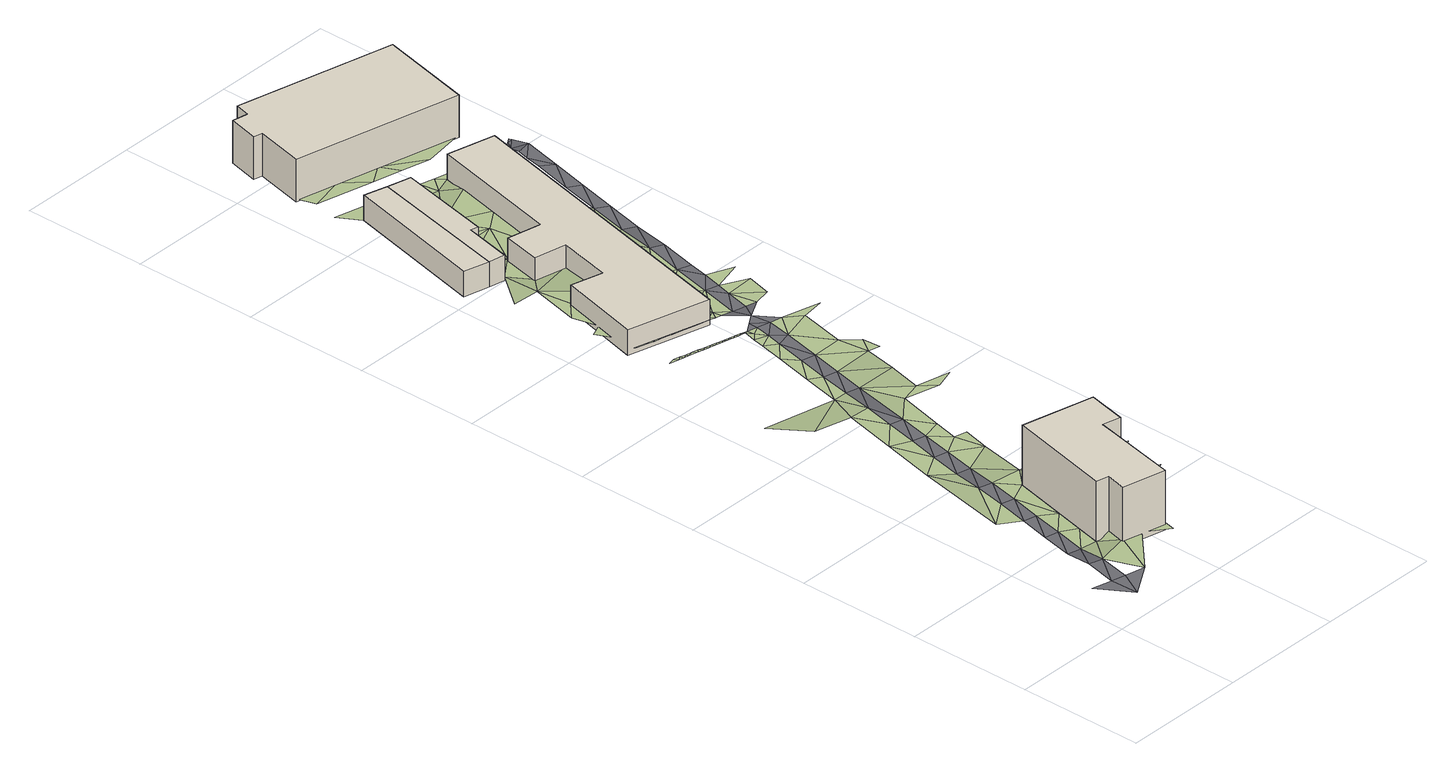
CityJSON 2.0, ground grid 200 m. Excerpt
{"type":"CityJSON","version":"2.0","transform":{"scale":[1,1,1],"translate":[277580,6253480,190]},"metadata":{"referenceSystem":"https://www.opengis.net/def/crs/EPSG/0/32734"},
"CityObjects":{
"building1":{"type":"Building","attributes":{"address":"57 Victoria Road Woodstock Cape Town","building":"retail","building:levels":3,"building_height":9.7,"roof_height":19.37,"ground_height":9.67,"plus_code":"4FRW3CCW+GJQ"},"geometry":[{"type":"Solid","lod":"1","boundaries":[[[[0,1,2,3]],[[1,4,5,2]],[[4,6,7,5]],[[6,8,9,7]],[[8,10,11,9]],[[10,12,13,11]],[[12,14,15,13]],[[14,16,17,15]],[[16,0,3,17]],[[3,2,5,7,9,11,13,15,17]],[[16,14,12,10,8,6,4,1,0]]]]}]},
"building2":{"type":"Building","attributes":{"address":"William Street Woodstock Cape Town","building":"yes","building:levels":1,"building_height":4.1,"roof_height":11.49,"ground_height":7.39,"plus_code":"4FRW3CCW+WJR"},"geometry":[{"type":"Solid","lod":"1","boundaries":[[[[18,19,20,21]],[[19,22,23,20]],[[22,24,25,23]],[[24,18,21,25]],[[21,20,23,25]],[[24,22,19,18]]]]}]},
"building3":{"type":"Building","attributes":{"address":"36 William Street Woodstock Cape Town","building":"yes","building:levels":1,"building_height":4.1,"roof_height":11.49,"ground_height":7.39,"plus_code":"4FRW3CCW+XJ4"},"geometry":[{"type":"Solid","lod":"1","boundaries":[[[[24,26,27,25]],[[26,28,29,27]],[[28,30,31,29]],[[30,32,33,31]],[[32,18,21,33]],[[18,24,25,21]],[[25,27,29,31,33,21]],[[18,32,30,28,26,24]]]]}]},
"building4":{"type":"Building","attributes":{"address":"14 Sussex Street Woodstock Cape Town","building":"yes","building:levels":1,"building_height":4.1,"roof_height":11.54,"ground_height":7.44,"plus_code":"4FRW3CCW+VMR"},"geometry":[{"type":"Solid","lod":"1","boundaries":[[[[34,35,36,37]],[[35,38,39,36]],[[38,40,41,39]],[[40,42,43,41]],[[42,44,45,43]],[[44,46,47,45]],[[46,48,49,47]],[[48,50,51,49]],[[50,52,53,51]],[[52,34,37,53]],[[37,36,39,41,43,45,47,49,51,53]],[[52,50,48,46,44,42,40,38,35,34]]]]}]},
"building5":{"type":"Building","attributes":{"address":"18 Sussex Street Woodstock Cape Town","building":"yes","building:levels":2,"building_height":6.9,"roof_height":13.8,"ground_height":6.9,"plus_code":"4FRW3CFW+2MM"},"geometry":[{"type":"Solid","lod":"1","boundaries":[[[[54,55,56,57]],[[55,58,59,56]],[[58,60,61,59]],[[60,62,63,61]],[[62,64,65,63]],[[64,66,67,65]],[[66,68,69,67]],[[68,54,57,69]],[[57,56,59,61,63,65,67,69]],[[68,66,64,62,60,58,55,54]]]]}]},
"terrain1":{"type":"TINRelief","geometry":[{"type":"CompositeSurface","lod":"1","boundaries":[[[70,71,72]],[[73,70,10]],[[10,70,72]],[[72,71,74]],[[73,75,76]],[[75,73,10]],[[77,78,79]],[[80,10,72]],[[81,76,75]],[[82,78,77]],[[76,81,83]],[[84,78,82]],[[81,85,83]],[[86,87,74]],[[81,8,85]],[[88,84,82]],[[8,89,85]],[[90,84,88]],[[90,91,84]],[[92,89,8]],[[92,93,89]],[[91,90,94]],[[92,8,95]],[[96,97,98]],[[99,93,92]],[[93,99,100]],[[101,91,94]],[[91,101,102]],[[4,1,0]],[[97,96,102]],[[103,104,100]],[[100,99,103]],[[4,0,105]],[[102,101,106]],[[92,95,107]],[[104,103,108]],[[109,103,99]],[[104,108,110]],[[106,97,102]],[[111,112,113]],[[6,107,95]],[[4,105,114]],[[113,115,111]],[[97,106,116]],[[115,113,117]],[[118,110,108]],[[117,119,115]],[[120,121,122]],[[119,117,123]],[[124,6,4]],[[123,125,119]],[[121,126,122]],[[127,97,116]],[[118,128,110]],[[125,123,129]],[[130,97,127]],[[131,132,133]],[[126,134,122]],[[129,135,125]],[[134,126,136]],[[135,129,137]],[[136,138,134]],[[139,135,137]],[[140,138,136]],[[141,139,137]],[[138,140,142]],[[141,143,139]],[[144,130,127]],[[140,145,142]],[[118,146,128]],[[145,140,147]],[[143,141,148]],[[149,150,133]],[[144,151,130]],[[152,143,148]],[[147,153,145]],[[153,147,154]],[[155,152,148]],[[152,155,156]],[[149,157,150]],[[146,118,158]],[[154,159,153]],[[160,161,128]],[[162,156,155]],[[146,160,128]],[[159,154,163]],[[156,162,164]],[[165,151,144]],[[162,166,164]],[[157,167,168]],[[151,165,169]],[[166,170,164]],[[163,171,159]],[[170,166,172]],[[171,163,173]],[[174,170,172]],[[157,149,175]],[[169,176,177]],[[174,172,178]],[[179,180,161]],[[176,169,165]],[[181,146,158]],[[178,182,174]],[[183,177,184]],[[161,160,179]],[[173,185,171]],[[182,178,183]],[[176,184,177]],[[186,167,157]],[[183,187,182]],[[183,184,187]],[[185,173,188]],[[188,189,185]],[[190,187,184]],[[190,184,176]],[[189,188,191]],[[180,192,193]],[[191,194,189]],[[180,179,192]],[[194,191,195]],[[186,157,196]],[[157,175,196]],[[197,167,186]],[[198,167,197]],[[199,194,195]],[[200,194,199]],[[201,199,195]],[[198,197,202]],[[200,199,203]],[[204,205,193]],[[201,206,199]],[[192,179,207]],[[207,179,208]],[[209,210,202]],[[211,193,192]],[[202,197,209]],[[193,211,204]],[[212,203,199]],[[199,206,212]],[[212,213,203]],[[197,214,209]],[[215,209,214]],[[216,217,218]],[[211,219,204]],[[215,214,220]],[[221,222,19]],[[197,223,214]],[[213,212,224]],[[225,213,224]],[[214,226,220]],[[227,228,229]],[[230,217,216]],[[221,19,18]],[[231,232,217]],[[217,230,231]],[[224,233,225]],[[214,234,226]],[[223,234,214]],[[235,227,229]],[[221,18,32]],[[232,236,237]],[[233,238,225]],[[226,239,32]],[[226,234,240]],[[241,221,32]],[[239,226,240]],[[242,238,233]],[[241,32,239]],[[235,243,227]],[[244,238,242]],[[245,243,235]],[[241,239,246]],[[40,239,240]],[[244,247,238]],[[40,246,239]],[[40,248,246]],[[249,243,245]],[[248,40,250]],[[248,250,251]],[[243,249,252]]]}]},
"road1":{"type":"Road","attributes":{"highway":"residential","name":"Sussex Street","surface":"asphalt","lanes":1,"width":2.2,"oneway":"yes"},"geometry":[{"type":"MultiSurface","lod":"1","boundaries":[[[253,254,255]],[[256,255,254]],[[254,71,256]],[[77,79,85]],[[205,257,258]],[[176,205,190]],[[257,205,204]],[[258,190,205]],[[255,256,70]],[[94,90,104]],[[94,110,101]],[[259,70,73]],[[77,89,82]],[[180,193,165]],[[76,260,73]],[[93,88,82]],[[106,128,116]],[[261,76,83]],[[88,100,90]],[[106,110,128]],[[127,161,180]],[[161,116,128]],[[193,176,165]],[[187,190,258]],[[180,165,144]],[[176,193,205]],[[79,83,85]],[[89,77,85]],[[73,260,259]],[[255,70,259]],[[90,100,104]],[[110,94,104]],[[110,106,101]],[[83,79,261]],[[260,76,261]],[[82,89,93]],[[100,88,93]],[[180,144,127]],[[116,161,127]]]}]},
"road2":{"type":"Road","attributes":{"highway":"residential","name":"Sussex Street","surface":"asphalt","lanes":1,"width":2.2,"oneway":"yes"},"geometry":[{"type":"MultiSurface","lod":"1","boundaries":[[[206,257,218]],[[206,201,257]],[[216,218,257]],[[262,263,224]],[[233,263,264]],[[265,266,267]],[[265,268,269]],[[268,267,270]],[[271,269,268]],[[269,272,273]],[[265,267,268]],[[217,206,218]],[[212,206,217]],[[244,274,275]],[[274,242,264]],[[273,276,275]],[[276,273,277]],[[273,272,277]],[[272,269,271]],[[237,224,212]],[[224,237,262]],[[212,217,232]],[[264,242,233]],[[224,263,233]],[[275,276,244]],[[242,274,244]],[[212,232,237]]]}]}
},
"vertices":[
[216,204,38],[221,229,38],[221,229,135],[216,204,135],[250,222,38],[250,222,135],[264,284,38],[264,284,135],[148,310,38],[148,310,135],[109,142,38],[109,142,135],[130,138,38],[130,138,135],[122,106,38],[122,106,135],[192,90,38],[192,90,135],
[114,1428,15],[77,1438,15],[77,1438,56],[114,1428,56],[24,1211,15],[24,1211,56],[65,1201,15],[65,1201,56],
[91,1196,15],[91,1196,56],[108,1272,15],[108,1272,56],[120,1269,15],[120,1269,56],[152,1419,15],[152,1419,56],
[62,948,15],[192,914,15],[192,914,56],[62,948,56],[305,1402,15],[305,1402,56],[228,1420,15],[228,1420,56],[180,1210,15],[180,1210,56],[126,1221,15],[126,1221,56],[113,1161,15],[113,1161,56],[165,1150,15],[165,1150,56],[146,1067,15],[146,1067,56],[95,1080,15],[95,1080,56],
[322,1481,10],[357,1632,10],[357,1632,79],[322,1481,79],[103,1690,10],[103,1690,79],[97,1666,10],[97,1666,79],[72,1671,10],[72,1671,79],[60,1622,10],[60,1622,79],[74,1619,10],[74,1619,79],[56,1542,10],[56,1542,79],
[71,97,48],[92,40,48],[122,106,50],[81,146,38],[153,99,50],[118,181,38],[92,196,38],[93,300,38],[51,272,38],[82,250,38],[130,138,50],[128,226,38],[103,349,38],[103,245,38],[85,427,34],[114,295,38],[188,72,50],[192,90,50],[114,399,34],[125,344,38],[125,449,34],[105,513,34],[173,338,38],[136,394,34],[136,498,34],[206,297,38],[66,613,34],[146,647,31],[30,672,31],[191,415,34],[147,444,34],[147,548,34],[125,599,34],[181,462,34],[157,493,34],[286,189,38],[158,597,34],[291,310,38],[190,501,34],[201,457,34],[168,543,34],[77,878,31],[66,875,31],[81,872,31],[310,202,38],[87,876,31],[169,647,31],[89,870,31],[208,575,34],[97,873,31],[62,948,26],[70,940,26],[81,943,26],[97,869,31],[325,274,38],[106,871,31],[90,935,26],[179,696,31],[190,642,31],[113,865,31],[160,709,31],[58,1006,26],[70,981,26],[79,1014,26],[94,939,26],[116,869,31],[100,932,26],[122,863,31],[102,937,26],[126,866,31],[109,930,26],[132,861,31],[111,935,26],[136,864,31],[190,746,31],[119,933,26],[242,584,34],[119,928,26],[142,859,31],[95,1080,26],[69,1055,26],[173,770,31],[146,861,31],[127,931,26],[129,925,26],[152,856,31],[155,859,31],[87,1133,26],[265,562,34],[143,927,26],[255,639,34],[201,691,31],[162,854,31],[149,920,26],[165,856,31],[201,795,31],[171,852,31],[91,1196,21],[49,1141,21],[182,809,31],[175,854,31],[159,923,26],[181,850,31],[168,915,26],[185,852,31],[146,1067,26],[207,820,31],[186,828,31],[186,849,31],[267,693,31],[212,741,31],[297,572,34],[190,850,31],[191,848,31],[197,838,31],[176,918,26],[113,1161,21],[195,849,31],[178,913,26],[184,916,26],[212,845,31],[188,911,26],[261,742,31],[225,801,31],[192,914,26],[198,908,26],[165,1150,21],[126,1221,21],[100,1235,21],[205,921,26],[196,934,26],[207,906,26],[104,1252,21],[201,953,26],[252,836,31],[233,840,31],[225,901,26],[284,718,31],[286,689,31],[120,1269,21],[108,1272,21],[277,816,31],[240,964,26],[210,992,26],[168,1290,21],[124,1289,21],[264,892,26],[255,935,26],[246,896,26],[314,821,31],[128,1308,21],[148,1450,15],[56,1472,15],[180,1210,21],[254,1027,26],[220,1036,26],[137,1348,21],[122,1526,15],[56,1542,15],[65,1513,15],[292,898,26],[302,937,26],[261,958,26],[269,1090,26],[204,1315,21],[157,1491,15],[310,971,26],[268,989,26],[249,1158,21],[199,1410,15],[219,1381,21],[194,1440,15],[284,1153,21],[189,1511,15],[298,1216,21],[204,1481,15],[217,1434,15],[277,1280,21],[240,1429,15],[250,1470,15],[267,1411,15],[287,1418,15],[322,1481,15],
[6,59,48],[39,7,48],[38,52,48],[60,47,48],[229,871,31],[212,860,31],[49,102,48],[60,151,38],[71,201,38],
[275,1020,26],[289,1081,26],[304,1143,21],[360,1419,15],[358,1423,15],[350,1418,15],[343,1405,15],[361,1389,21],[333,1408,15],[338,1386,21],[333,1367,21],[347,1327,21],[318,1204,21],[332,1266,21],[313,1279,21],[328,1342,21]
]}
